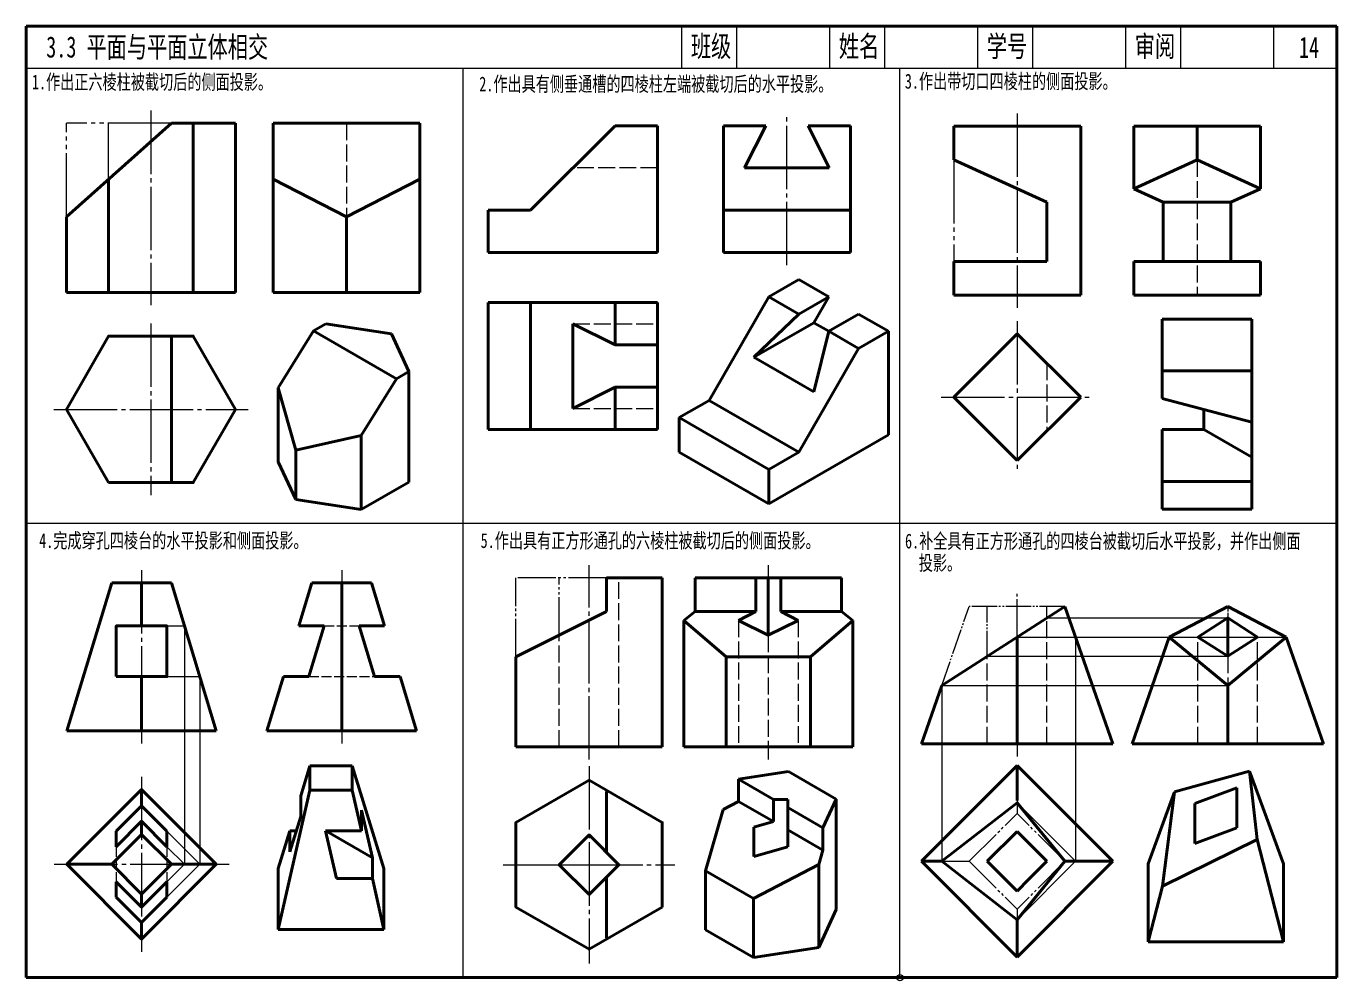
# Model space of a CAD drawing. Header units: millimetres. Extents: x 1821 to 3177, y 368 to 1466.
# Drawn here: x 2516.4 to 2826.4, y 1239.8 to 1465.6 of the extents above; entities that cross this region are included whole.
import ezdxf

# ---------------------------------------------------------------- set-up
doc = ezdxf.new("R2010")
doc.units = ezdxf.units.MM
doc.header["$PDMODE"] = 33
doc.header["$PDSIZE"] = 1.5
for name, pattern in [('myCENTER', [18, 15, -1, 1, -1]), ('myHIDDEN', [5, 4, -1]), ('myPHANTOM', [20, 15, -1, 1, -1, 1, -1])]:
    doc.linetypes.add(name, pattern=pattern)
for name, color, linetype, lineweight in [('中心线', 7, 'myCENTER', 25), ('双点画线', 7, 'myPHANTOM', 25), ('标题文字', 7, 'Continuous', 25), ('立体粗实线', 13, 'Continuous', 50), ('答案中心线', 1, 'myCENTER', 25), ('答案作图线1', 5, 'Continuous', 25), ('答案粗实线', 1, 'Continuous', 50), ('答案细实线', 1, 'Continuous', 25), ('答案虚线', 1, 'myHIDDEN', 25), ('粗实线', 7, 'Continuous', 50), ('细实线', 7, 'Continuous', 25), ('虚线', 7, 'myHIDDEN', 25)]:
    doc.layers.add(name, color=color, linetype=linetype, lineweight=lineweight)
doc.styles.add('标题汉字1-5号', font='', dxfattribs={"width": 0.7, "height": 5})
doc.styles.add('标题汉字2-3.5号', font='', dxfattribs={"width": 0.7, "height": 3.5})
doc.styles.get('标题汉字1-5号').set_extended_font_data('SimSun')
doc.styles.get('标题汉字2-3.5号').set_extended_font_data('SimSun')

msp = doc.modelspace()

# ---------------------------------------------------------------- linework, layer by layer
for p, q in [((2619.73, 1240.59), (2619.73, 1455.59)), ((2723.07, 1240.59), (2723.07, 1455.59)), ((2516.4, 1348.09), (2826.4, 1348.09))]:
    msp.add_line(p, q)
msp.add_point((2723.07, 1240.59))
at = {"layer": '中心线'}
for p, q in [((2545.9, 1445.63), (2545.9, 1399.63)), ((2696.34, 1409.06), (2696.34, 1445.06)), ((2750.82, 1444.96), (2750.82, 1398.96)), ((2545.9, 1395.29), (2545.9, 1354.65)), ((2750.82, 1395.87), (2750.82, 1359.87)), ((2732.82, 1377.87), (2768.82, 1377.87)), ((2522.9, 1374.97), (2568.9, 1374.97)), ((2543.69, 1336.97), (2543.69, 1295.97)), ((2591.02, 1336.97), (2591.02, 1295.97)), ((2649.54, 1292.13), (2649.54, 1338.13)), ((2750.78, 1295.88), (2750.78, 1292.88)), ((2649.54, 1290.6), (2649.54, 1243.96)), ((2543.69, 1288.07), (2543.69, 1246.71)), ((2523.01, 1267.39), (2564.37, 1267.39)), ((2629.22, 1267.28), (2669.86, 1267.28))]:
    msp.add_line(p, q, dxfattribs=at)
at = {"layer": '双点画线'}
for p, q in [((2525.9, 1420.53), (2525.9, 1442.63)), ((2550.73, 1442.63), (2525.9, 1442.63)), ((2535.9, 1429.43), (2535.9, 1442.63)), ((2735.82, 1433.96), (2735.82, 1409.96))]:
    msp.add_line(p, q, dxfattribs=at)
at = {"layer": '双点画线', "ltscale": 0.6}
for p, q in [((2632.22, 1316.46), (2632.22, 1335.13)), ((2653.66, 1335.13), (2632.22, 1335.13)), ((2642.47, 1321.56), (2642.47, 1335.13)), ((2750.78, 1321.11), (2750.78, 1331.38)), ((2750.78, 1285.61), (2750.78, 1279.4)), ((2739.46, 1268.09), (2750.78, 1279.4)), ((2762.09, 1268.09), (2750.78, 1279.4)), ((2731.52, 1268.09), (2739.46, 1268.09)), ((2739.46, 1268.09), (2750.78, 1256.77)), ((2762.09, 1268.09), (2750.78, 1256.77)), ((2750.78, 1256.77), (2750.78, 1249.39))]:
    msp.add_line(p, q, dxfattribs=at)
at = {"layer": '双点画线', "ltscale": 0.4, "extrusion": (0, 1, 2.22045e-16)}
msp.add_line((2732.95, 1309.66), (2739.46, 1328.38), dxfattribs=at)
at = {"layer": '双点画线', "ltscale": 0.4}
for p, q in [((2762.09, 1328.38), (2739.46, 1328.38)), ((2743.71, 1316.57), (2743.71, 1328.38)), ((2757.85, 1325.66), (2757.85, 1328.38))]:
    msp.add_line(p, q, dxfattribs=at)
at = {"layer": '立体粗实线', "extrusion": (0, 0.816497, 0.57735)}
for p, q in [((2699.13, 1405.68, -1046.94), (2692.06, 1401.59, -1046.94)), ((2699.13, 1405.68, -1046.94), (2706.21, 1401.59, -1046.94)), ((2692.06, 1401.59, -1046.94), (2677.92, 1377.1, -1046.94)), ((2699.13, 1397.51, -1046.94), (2692.06, 1401.59, -1046.94)), ((2706.21, 1401.59, -1046.94), (2699.13, 1397.51, -1046.94)), ((2706.21, 1401.59, -1046.94), (2702.67, 1395.47, -1046.94)), ((2584.39, 1393.55, -1046.94), (2587.31, 1395.24, -1046.94)), ((2587.31, 1395.24, -1046.94), (2602.77, 1392.85, -1046.94)), ((2688.53, 1387.31, -1046.94), (2699.13, 1397.51, -1046.94)), ((2702.67, 1395.47, -1046.94), (2688.53, 1387.31, -1046.94)), ((2702.67, 1395.47, -1046.94), (2706.21, 1393.43, -1046.94)), ((2713.28, 1397.51, -1046.94), (2706.21, 1393.43, -1046.94)), ((2713.28, 1397.51, -1046.94), (2720.35, 1393.43, -1046.94)), ((2785.08, 1396.3, -1046.94), (2806.29, 1396.3, -1046.94)), ((2785.08, 1384.06, -1046.94), (2785.08, 1396.3, -1046.94)), ((2806.29, 1396.3, -1046.94), (2806.29, 1384.06, -1046.94)), ((2584.39, 1393.55, -1046.94), (2576, 1380.08, -1046.94)), ((2603.98, 1382.23, -1046.94), (2584.39, 1393.55, -1046.94)), ((2602.77, 1392.85, -1046.94), (2606.91, 1383.92, -1046.94)), ((2706.21, 1393.43, -1046.94), (2702.67, 1379.14, -1046.94)), ((2713.28, 1389.35, -1046.94), (2706.21, 1393.43, -1046.94)), ((2720.35, 1393.43, -1046.94), (2713.28, 1389.35, -1046.94)), ((2720.35, 1368.93, -1046.94), (2720.35, 1393.43, -1046.94)), ((2699.13, 1364.85, -1046.94), (2713.28, 1389.35, -1046.94)), ((2702.67, 1379.14, -1046.94), (2688.53, 1387.31, -1046.94)), ((2606.91, 1383.92, -1046.94), (2603.98, 1382.23, -1046.94)), ((2606.91, 1357.79, -1046.94), (2606.91, 1383.92, -1046.94)), ((2785.08, 1377.52, -1046.94), (2785.08, 1384.06, -1046.94)), ((2806.29, 1384.06, -1046.94), (2785.08, 1384.06, -1046.94)), ((2806.29, 1371.96, -1046.94), (2806.29, 1384.06, -1046.94)), ((2576, 1362.58, -1046.94), (2576, 1380.08, -1046.94)), ((2576, 1380.08, -1046.94), (2580.14, 1365.34, -1046.94)), ((2595.6, 1368.77, -1046.94), (2603.98, 1382.23, -1046.94)), ((2677.92, 1377.1, -1046.94), (2670.85, 1373.02, -1046.94)), ((2699.13, 1364.85, -1046.94), (2677.92, 1377.1, -1046.94)), ((2806.29, 1371.96, -1046.94), (2785.08, 1377.52, -1046.94)), ((2794.98, 1374.93, -1046.94), (2794.98, 1370.18, -1046.94)), ((2670.85, 1364.85, -1046.94), (2670.85, 1373.02, -1046.94)), ((2670.85, 1373.02, -1046.94), (2692.06, 1360.77, -1046.94)), ((2806.29, 1363.64, -1046.94), (2806.29, 1371.96, -1046.94)), ((2580.14, 1365.34, -1046.94), (2595.6, 1368.77, -1046.94)), ((2595.6, 1351.26, -1046.94), (2595.6, 1368.77, -1046.94)), ((2720.35, 1368.93, -1046.94), (2692.06, 1352.6, -1046.94)), ((2785.08, 1370.18, -1046.94), (2785.08, 1357.93, -1046.94)), ((2794.98, 1370.18, -1046.94), (2785.08, 1370.18, -1046.94)), ((2794.98, 1370.18, -1046.94), (2806.29, 1363.64, -1046.94)), ((2580.14, 1353.65, -1046.94), (2580.14, 1365.34, -1046.94)), ((2692.06, 1352.6, -1046.94), (2670.85, 1364.85, -1046.94)), ((2692.06, 1360.77, -1046.94), (2699.13, 1364.85, -1046.94)), ((2576, 1362.58, -1046.94), (2580.14, 1353.65, -1046.94)), ((2806.29, 1357.93, -1046.94), (2806.29, 1363.64, -1046.94)), ((2692.06, 1360.77, -1046.94), (2692.06, 1352.6, -1046.94)), ((2785.08, 1351.4, -1046.94), (2785.08, 1357.93, -1046.94)), ((2785.08, 1357.93, -1046.94), (2806.29, 1357.93, -1046.94)), ((2806.29, 1351.4, -1046.94), (2806.29, 1357.93, -1046.94)), ((2595.6, 1351.26, -1046.94), (2606.91, 1357.79, -1046.94)), ((2580.14, 1353.65, -1046.94), (2595.6, 1351.26, -1046.94)), ((2806.29, 1351.4, -1046.94), (2785.08, 1351.4, -1046.94)), ((2581.34, 1283.58, -1046.94), (2583.52, 1290.65, -1046.94)), ((2583.52, 1284.88, -1046.94), (2583.52, 1290.65, -1046.94)), ((2583.52, 1290.65, -1046.94), (2593.52, 1290.65, -1046.94)), ((2593.52, 1290.65, -1046.94), (2593.52, 1284.88, -1046.94)), ((2601.02, 1266.4, -1046.94), (2593.52, 1290.65, -1046.94)), ((2684.9, 1287.49, -1046.94), (2696.68, 1289.32, -1046.94)), ((2684.9, 1287.49, -1046.94), (2684.9, 1282.27, -1046.94)), ((2693.2, 1282.7, -1046.94), (2684.9, 1287.49, -1046.94)), ((2696.68, 1289.32, -1046.94), (2707.99, 1282.78, -1046.94)), ((2805.79, 1289.41, -2093.89), (2788, 1284.51, -2093.89)), ((2805.79, 1289.41, -2093.89), (2813.79, 1267.5, -2093.89)), ((2807.58, 1273.21, -2093.89), (2805.79, 1289.41, -2093.89)), ((2576.02, 1251.97, -1046.94), (2583.52, 1284.88, -1046.94)), ((2581.34, 1283.58, -1046.94), (2581.34, 1278.68, -1046.94)), ((2593.52, 1284.88, -1046.94), (2583.52, 1284.88, -1046.94)), ((2593.52, 1284.88, -1046.94), (2595.71, 1275.28, -1046.94)), ((2788, 1284.51, -2093.89), (2781.79, 1267.5, -2093.89)), ((2788, 1284.51, -2093.89), (2785.18, 1262.23, -2093.89)), ((2792.79, 1281.75, -2093.89), (2802.79, 1285.46, -2093.89)), ((2802.79, 1285.46, -2093.89), (2802.79, 1275.97, -2093.89)), ((2681.23, 1280.36, -1046.94), (2677.09, 1265.81, -1046.94)), ((2684.9, 1282.27, -1046.94), (2681.23, 1280.36, -1046.94)), ((2693.2, 1277.48, -1046.94), (2684.9, 1282.27, -1046.94)), ((2693.2, 1282.7, -1046.94), (2696.54, 1282.7, -1046.94)), ((2693.2, 1277.48, -1046.94), (2693.2, 1282.7, -1046.94)), ((2696.54, 1282.7, -1046.94), (2696.54, 1280.78, -1046.94)), ((2696.54, 1280.78, -1046.94), (2696.54, 1275.55, -1046.94)), ((2704.84, 1275.98, -1046.94), (2696.54, 1280.78, -1046.94)), ((2707.99, 1282.78, -1046.94), (2704.84, 1275.98, -1046.94)), ((2707.99, 1256.66, -1046.94), (2707.99, 1282.78, -1046.94)), ((2792.79, 1272.27, -2093.89), (2792.79, 1281.75, -2093.89)), ((2581.34, 1278.68, -1046.94), (2578.76, 1270.37, -1046.94)), ((2595.71, 1280.18, -1046.94), (2598.28, 1268.9, -1046.94)), ((2595.71, 1275.28, -1046.94), (2595.71, 1280.18, -1046.94)), ((2688.54, 1276.14, -1046.94), (2693.2, 1277.48, -1046.94)), ((2576.02, 1266.4, -1046.94), (2578.76, 1275.27, -1046.94)), ((2578.76, 1270.37, -1046.94), (2578.76, 1275.27, -1046.94)), ((2578.76, 1275.27, -1046.94), (2580.28, 1275.27, -1046.94)), ((2587.22, 1275.28, -1046.94), (2595.71, 1275.28, -1046.94)), ((2589.8, 1264, -1046.94), (2587.22, 1275.28, -1046.94)), ((2587.23, 1275.27, -1046.94), (2587.25, 1275.27, -1046.94)), ((2587.25, 1275.27, -1046.94), (2587.25, 1275.28, -1046.94)), ((2587.25, 1275.27, -1046.94), (2598.28, 1268.9, -1046.94)), ((2688.54, 1269.22, -1046.94), (2688.54, 1276.14, -1046.94)), ((2696.54, 1275.55, -1046.94), (2696.54, 1271.52, -1046.94)), ((2704.84, 1270.76, -1046.94), (2696.54, 1275.55, -1046.94)), ((2704.84, 1270.76, -1046.94), (2704.84, 1275.98, -1046.94)), ((2802.79, 1275.97, -2093.89), (2792.79, 1272.27, -2093.89)), ((2696.54, 1271.52, -1046.94), (2688.54, 1269.22, -1046.94)), ((2785.18, 1262.23, -2093.89), (2807.58, 1273.21, -2093.89)), ((2807.58, 1273.21, -2093.89), (2813.79, 1249.02, -2093.89)), ((2598.28, 1268.9, -1046.94), (2598.28, 1264, -1046.94)), ((2703.85, 1267.3, -1046.94), (2704.84, 1270.76, -1046.94)), ((2576.02, 1266.4, -1046.94), (2576.02, 1251.97, -1046.94)), ((2601.02, 1251.97, -1046.94), (2601.02, 1266.4, -1046.94)), ((2677.09, 1251.87, -1046.94), (2677.09, 1265.81, -1046.94)), ((2677.09, 1265.81, -1046.94), (2688.4, 1259.28, -1046.94)), ((2688.4, 1259.28, -1046.94), (2703.85, 1267.3, -1046.94)), ((2703.85, 1247.73, -1046.94), (2703.85, 1267.3, -1046.94)), ((2781.79, 1267.5, -2093.89), (2781.79, 1249.02, -2093.89)), ((2813.79, 1249.02, -2093.89), (2813.79, 1267.5, -2093.89)), ((2598.28, 1264, -1046.94), (2589.8, 1264, -1046.94)), ((2598.28, 1264, -1046.94), (2601.02, 1251.97, -1046.94)), ((2781.79, 1249.02, -2093.89), (2785.18, 1262.23, -2093.89)), ((2688.4, 1245.34, -1046.94), (2688.4, 1259.28, -1046.94)), ((2703.85, 1247.73, -1046.94), (2707.99, 1256.66, -1046.94)), ((2601.02, 1251.97, -1046.94), (2576.02, 1251.97, -1046.94)), ((2677.09, 1251.87, -1046.94), (2688.4, 1245.34, -1046.94)), ((2688.4, 1245.34, -1046.94), (2703.85, 1247.73, -1046.94)), ((2781.79, 1249.02, -2093.89), (2813.79, 1249.02, -2093.89))]:
    msp.add_line(p, q, dxfattribs=at)
at = {"layer": '答案中心线'}
for p, q in [((2691.93, 1338.13), (2691.93, 1335.13)), ((2691.93, 1295.13), (2691.93, 1292.13))]:
    msp.add_line(p, q, dxfattribs=at)
at = {"layer": '答案作图线1'}
for p, q in [((2549.69, 1275.19), (2557.49, 1267.39)), ((2549.69, 1271.55), (2553.85, 1267.39)), ((2549.69, 1263.22), (2553.85, 1267.39)), ((2549.69, 1259.59), (2557.49, 1267.39))]:
    msp.add_line(p, q, dxfattribs=at)
at = {"layer": '答案粗实线'}
for p, q in [((2574.85, 1442.63), (2574.85, 1402.63)), ((2609.49, 1442.63), (2574.85, 1442.63)), ((2609.49, 1402.63), (2609.49, 1442.63)), ((2778.37, 1427.14), (2778.37, 1441.96)), ((2778.37, 1441.96), (2808.37, 1441.96)), ((2793.37, 1441.96), (2793.37, 1433.96)), ((2808.37, 1441.96), (2808.37, 1427.14)), ((2793.37, 1433.96), (2778.37, 1427.14)), ((2793.37, 1433.96), (2808.37, 1427.14)), ((2574.85, 1429.43), (2592.17, 1420.53)), ((2592.17, 1420.53), (2609.49, 1429.43)), ((2778.37, 1427.14), (2785.37, 1423.96)), ((2808.37, 1427.14), (2801.37, 1423.96)), ((2785.37, 1423.96), (2785.37, 1409.96)), ((2785.37, 1423.96), (2801.37, 1423.96)), ((2801.37, 1423.96), (2801.37, 1409.96)), ((2592.17, 1420.53), (2592.17, 1402.63)), ((2778.37, 1409.96), (2808.37, 1409.96)), ((2778.37, 1409.96), (2778.37, 1401.96)), ((2808.37, 1401.96), (2808.37, 1409.96)), ((2574.85, 1402.63), (2609.49, 1402.63)), ((2778.37, 1401.96), (2808.37, 1401.96)), ((2625.7, 1370.21), (2625.7, 1400.21)), ((2625.7, 1400.21), (2655.7, 1400.21)), ((2635.7, 1400.21), (2635.7, 1370.21)), ((2655.7, 1390.21), (2655.7, 1400.21)), ((2655.7, 1400.21), (2665.7, 1400.21)), ((2665.7, 1400.21), (2665.7, 1370.21)), ((2645.7, 1395.21), (2645.7, 1375.21)), ((2645.7, 1395.21), (2655.7, 1390.21)), ((2655.7, 1390.21), (2665.7, 1390.21)), ((2645.7, 1375.21), (2655.7, 1380.21)), ((2655.7, 1380.21), (2665.7, 1380.21)), ((2655.7, 1380.21), (2655.7, 1370.21)), ((2655.7, 1370.21), (2625.7, 1370.21)), ((2665.7, 1370.21), (2655.7, 1370.21)), ((2580.86, 1323.76), (2583.95, 1333.97)), ((2583.95, 1333.97), (2598.09, 1333.97)), ((2591.02, 1333.97), (2591.02, 1298.97)), ((2601.18, 1323.76), (2598.09, 1333.97)), ((2674.61, 1335.13), (2674.61, 1327.13)), ((2709.25, 1335.13), (2674.61, 1335.13)), ((2688.98, 1335.13), (2688.98, 1327.13)), ((2691.93, 1335.13), (2691.93, 1321.56)), ((2694.88, 1335.13), (2694.88, 1327.13)), ((2709.25, 1327.13), (2709.25, 1335.13)), ((2674.61, 1327.13), (2671.93, 1325.08)), ((2674.61, 1327.13), (2688.98, 1327.13)), ((2688.98, 1327.13), (2684.86, 1325.08)), ((2694.88, 1327.13), (2709.25, 1327.13)), ((2699, 1325.08), (2694.88, 1327.13)), ((2711.93, 1325.08), (2709.25, 1327.13)), ((2800.6, 1328.38), (2786.76, 1321.11)), ((2814.44, 1321.11), (2800.6, 1328.38)), ((2586.86, 1323.76), (2580.86, 1323.76)), ((2586.86, 1323.76), (2583.22, 1311.76)), ((2595.18, 1323.76), (2598.82, 1311.76)), ((2595.18, 1323.76), (2601.18, 1323.76)), ((2671.93, 1325.08), (2681.93, 1316.46)), ((2671.93, 1325.08), (2671.93, 1295.13)), ((2684.86, 1325.08), (2691.93, 1321.56)), ((2691.93, 1321.56), (2699, 1325.08)), ((2701.93, 1316.46), (2711.93, 1325.08)), ((2711.93, 1295.13), (2711.93, 1325.08)), ((2800.6, 1325.66), (2793.53, 1321.11)), ((2807.67, 1321.11), (2800.6, 1325.66)), ((2786.76, 1321.11), (2800.6, 1309.66)), ((2793.53, 1321.11), (2800.6, 1316.57)), ((2800.6, 1309.66), (2814.44, 1321.11)), ((2800.6, 1316.57), (2807.67, 1321.11)), ((2681.93, 1316.46), (2701.93, 1316.46)), ((2681.93, 1316.46), (2681.93, 1295.13)), ((2701.93, 1316.46), (2701.93, 1295.13)), ((2573.34, 1298.97), (2577.22, 1311.76)), ((2583.22, 1311.76), (2577.22, 1311.76)), ((2598.82, 1311.76), (2604.82, 1311.76)), ((2608.7, 1298.97), (2604.82, 1311.76)), ((2573.34, 1298.97), (2608.7, 1298.97)), ((2671.93, 1295.13), (2711.93, 1295.13)), ((2543.69, 1281.19), (2543.69, 1285.07)), ((2750.78, 1285.61), (2750.78, 1282.51)), ((2543.69, 1281.19), (2537.69, 1275.19)), ((2543.69, 1281.19), (2549.69, 1275.19)), ((2750.78, 1281.93), (2732.95, 1268.09)), ((2762.09, 1268.09), (2750.78, 1281.93)), ((2543.69, 1277.55), (2537.69, 1271.55)), ((2543.69, 1277.55), (2549.69, 1271.55)), ((2543.69, 1274.46), (2543.69, 1277.55)), ((2537.69, 1275.19), (2537.69, 1271.55)), ((2549.69, 1275.19), (2549.69, 1271.55)), ((2731.52, 1268.09), (2732.95, 1268.09)), ((2732.95, 1268.09), (2750.78, 1254.25)), ((2750.78, 1254.25), (2762.09, 1268.09)), ((2536.62, 1267.39), (2526.01, 1267.39)), ((2550.76, 1267.39), (2561.37, 1267.39)), ((2543.69, 1257.22), (2537.69, 1263.22)), ((2537.69, 1263.22), (2537.69, 1259.59)), ((2543.69, 1257.22), (2549.69, 1263.22)), ((2549.69, 1263.22), (2549.69, 1259.59)), ((2543.69, 1253.59), (2537.69, 1259.59)), ((2543.69, 1260.32), (2543.69, 1257.22)), ((2543.69, 1253.59), (2549.69, 1259.59)), ((2543.69, 1253.59), (2543.69, 1249.71)), ((2750.78, 1249.39), (2750.78, 1254.25))]:
    msp.add_line(p, q, dxfattribs=at)
at = {"layer": '答案粗实线', "extrusion": (0, 1, 2.22045e-16)}
for p, q in [((2800.6, 1325.66), (2800.6, 1316.57)), ((2777.97, 1295.88), (2786.76, 1321.11)), ((2814.44, 1321.11), (2823.23, 1295.88)), ((2800.6, 1309.66), (2800.6, 1295.88)), ((2777.97, 1295.88), (2800.6, 1295.88)), ((2800.6, 1295.88), (2823.23, 1295.88))]:
    msp.add_line(p, q, dxfattribs=at)
at = {"layer": '答案粗实线', "ltscale": 0.6}
msp.add_line((2800.6, 1321.11), (2800.6, 1325.66), dxfattribs=at)
at = {"layer": '答案细实线'}
for p, q in [((2574.85, 1442.63), (2609.49, 1442.63)), ((2574.85, 1442.63), (2574.85, 1402.63)), ((2609.49, 1442.63), (2609.49, 1402.63)), ((2778.37, 1441.96), (2808.37, 1441.96)), ((2574.85, 1402.63), (2609.49, 1402.63)), ((2778.37, 1401.96), (2808.37, 1401.96)), ((2625.7, 1400.21), (2625.7, 1370.21)), ((2625.7, 1400.21), (2665.7, 1400.21)), ((2665.7, 1400.21), (2665.7, 1370.21)), ((2625.7, 1370.21), (2665.7, 1370.21)), ((2549.69, 1323.76), (2553.85, 1323.76)), ((2553.85, 1323.76), (2553.85, 1267.39)), ((2757.85, 1325.66), (2800.6, 1325.66)), ((2750.78, 1321.11), (2814.44, 1321.11)), ((2764.62, 1321.11), (2764.62, 1268.09)), ((2743.71, 1316.57), (2800.6, 1316.57)), ((2549.69, 1311.76), (2557.49, 1311.76)), ((2557.49, 1311.76), (2557.49, 1267.39)), ((2732.95, 1309.66), (2732.95, 1268.09)), ((2732.95, 1309.66), (2800.6, 1309.66)), ((2671.93, 1295.13), (2711.93, 1295.13))]:
    msp.add_line(p, q, dxfattribs=at)
at = {"layer": '答案细实线', "ltscale": 0.6}
for q in [(2750.78, 1281.93), (2750.78, 1254.25)]:
    msp.add_line((2764.62, 1268.09), q, dxfattribs=at)
at = {"layer": '答案虚线'}
for p, q in [((2592.17, 1442.63), (2592.17, 1420.53)), ((2793.37, 1433.96), (2793.37, 1401.96)), ((2645.7, 1395.21), (2665.7, 1395.21)), ((2645.7, 1375.21), (2665.7, 1375.21)), ((2684.86, 1325.08), (2684.86, 1295.13)), ((2699, 1325.08), (2699, 1295.13)), ((2691.93, 1321.56), (2691.93, 1295.13))]:
    msp.add_line(p, q, dxfattribs=at)
at = {"layer": '答案虚线', "ltscale": 0.3, "extrusion": (0, 1, 2.22045e-16)}
msp.add_line((2800.6, 1328.38), (2800.6, 1325.66), dxfattribs=at)
at = {"layer": '答案虚线', "ltscale": 0.6}
for p, q in [((2586.86, 1323.76), (2595.18, 1323.76)), ((2583.22, 1311.76), (2598.82, 1311.76)), ((2537.69, 1271.55), (2537.69, 1263.22)), ((2549.69, 1271.55), (2549.69, 1263.22))]:
    msp.add_line(p, q, dxfattribs=at)
at = {"layer": '答案虚线', "extrusion": (0, 1, 2.22045e-16)}
for p, q in [((2793.53, 1295.88), (2793.53, 1321.11)), ((2800.6, 1316.57), (2800.6, 1309.66))]:
    msp.add_line(p, q, dxfattribs=at)
at = {"layer": '答案虚线', "extrusion": (-6.99611e-15, 1, 2.22045e-16)}
msp.add_line((2807.67, 1295.88), (2807.67, 1321.11), dxfattribs=at)
at = {"layer": '粗实线'}
for p, q in [((2516.4, 1465.59), (2516.4, 1240.59)), ((2826.4, 1465.59), (2516.4, 1465.59)), ((2826.4, 1240.59), (2826.4, 1465.59)), ((2550.73, 1442.63), (2525.9, 1420.53)), ((2550.73, 1442.63), (2565.9, 1442.63)), ((2555.9, 1442.63), (2555.9, 1402.63)), ((2565.9, 1442.63), (2565.9, 1402.63)), ((2635.7, 1422.06), (2655.7, 1442.06)), ((2665.7, 1442.06), (2655.7, 1442.06)), ((2665.7, 1412.06), (2665.7, 1442.06)), ((2681.34, 1412.06), (2681.34, 1442.06)), ((2681.34, 1442.06), (2691.34, 1442.06)), ((2691.34, 1442.06), (2686.34, 1432.06)), ((2706.34, 1432.06), (2701.34, 1442.06)), ((2701.34, 1442.06), (2711.34, 1442.06)), ((2711.34, 1412.06), (2711.34, 1442.06)), ((2765.82, 1441.96), (2735.82, 1441.96)), ((2735.82, 1441.96), (2735.82, 1433.96)), ((2765.82, 1401.96), (2765.82, 1441.96)), ((2735.82, 1433.96), (2757.82, 1423.96)), ((2535.9, 1429.43), (2535.9, 1402.63)), ((2686.34, 1432.06), (2706.34, 1432.06)), ((2757.82, 1423.96), (2757.82, 1409.96)), ((2525.9, 1420.53), (2525.9, 1402.63)), ((2625.7, 1422.06), (2625.7, 1412.06)), ((2625.7, 1422.06), (2635.7, 1422.06)), ((2681.34, 1422.06), (2711.34, 1422.06)), ((2625.7, 1412.06), (2665.7, 1412.06)), ((2681.34, 1412.06), (2711.34, 1412.06)), ((2757.82, 1409.96), (2735.82, 1409.96)), ((2735.82, 1401.96), (2735.82, 1409.96)), ((2525.9, 1402.63), (2565.9, 1402.63)), ((2735.82, 1401.96), (2765.82, 1401.96)), ((2550.73, 1392.29), (2550.73, 1357.65)), ((2750.82, 1392.87), (2735.82, 1377.87)), ((2750.82, 1392.87), (2765.82, 1377.87)), ((2750.82, 1362.87), (2735.82, 1377.87)), ((2750.82, 1362.87), (2765.82, 1377.87)), ((2526.01, 1298.97), (2536.62, 1333.97)), ((2536.62, 1333.97), (2550.76, 1333.97)), ((2543.69, 1333.97), (2543.69, 1323.76)), ((2561.37, 1298.97), (2550.76, 1333.97)), ((2653.66, 1335.13), (2666.86, 1335.13)), ((2653.66, 1327.13), (2653.66, 1335.13)), ((2666.86, 1295.13), (2666.86, 1335.13)), ((2632.22, 1316.46), (2653.66, 1327.13)), ((2632.22, 1295.13), (2632.22, 1316.46)), ((2543.69, 1311.76), (2543.69, 1298.97)), ((2526.01, 1298.97), (2561.37, 1298.97)), ((2632.22, 1295.13), (2666.86, 1295.13)), ((2750.78, 1290.72), (2728.15, 1268.09)), ((2750.78, 1285.61), (2750.78, 1290.72)), ((2773.41, 1268.09), (2750.78, 1290.72)), ((2543.69, 1285.07), (2526.01, 1267.39)), ((2543.69, 1285.07), (2561.37, 1267.39)), ((2653.66, 1284.6), (2653.66, 1270.23)), ((2543.69, 1274.46), (2536.62, 1267.39)), ((2543.69, 1274.46), (2550.76, 1267.39)), ((2743.71, 1268.09), (2750.78, 1275.16)), ((2750.78, 1275.16), (2753.59, 1272.35)), ((2753.59, 1272.35), (2757.85, 1268.09)), ((2728.15, 1268.09), (2731.52, 1268.09)), ((2728.15, 1268.09), (2750.78, 1245.46)), ((2750.78, 1261.02), (2743.71, 1268.09)), ((2750.78, 1245.46), (2773.41, 1268.09)), ((2757.85, 1268.09), (2753.59, 1263.83)), ((2762.09, 1268.09), (2773.41, 1268.09)), ((2543.69, 1249.71), (2526.01, 1267.39)), ((2543.69, 1260.32), (2536.62, 1267.39)), ((2543.69, 1249.71), (2561.37, 1267.39)), ((2543.69, 1260.32), (2550.76, 1267.39)), ((2653.66, 1264.33), (2653.66, 1249.96)), ((2753.59, 1263.83), (2750.78, 1261.02)), ((2750.78, 1249.39), (2750.78, 1245.46)), ((2516.4, 1240.59), (2826.4, 1240.59))]:
    msp.add_line(p, q, dxfattribs=at)
at = {"layer": '粗实线', "extrusion": (0, 1, 2.22045e-16)}
for p, q in [((2732.95, 1309.66), (2762.09, 1328.38)), ((2762.09, 1328.38), (2773.41, 1295.88)), ((2750.78, 1321.11), (2750.78, 1295.88)), ((2728.15, 1295.88), (2732.95, 1309.66)), ((2728.15, 1295.88), (2750.78, 1295.88)), ((2750.78, 1295.88), (2773.41, 1295.88))]:
    msp.add_line(p, q, dxfattribs=at)
at = {"layer": '粗实线'}
for points in [[(2535.9, 1357.65), (2555.9, 1357.65), (2565.9, 1374.97), (2555.9, 1392.29), (2535.9, 1392.29), (2525.9, 1374.97)], [(2537.69, 1311.76), (2549.69, 1311.76), (2549.69, 1323.76), (2537.69, 1323.76)], [(2666.86, 1257.28), (2666.86, 1277.28), (2649.54, 1287.28), (2632.22, 1277.28), (2632.22, 1257.28), (2649.54, 1247.28)], [(2649.54, 1260.21), (2656.61, 1267.28), (2649.54, 1274.35), (2642.47, 1267.28)]]:
    msp.add_lwpolyline(points, close=True, dxfattribs=at)
at = {"layer": '细实线'}
for p, q in [((2671.4, 1465.59), (2671.4, 1455.59)), ((2684.4, 1465.59), (2684.4, 1455.59)), ((2706.4, 1465.59), (2706.4, 1455.59)), ((2719.4, 1465.59), (2719.4, 1455.59)), ((2741.4, 1465.59), (2741.4, 1455.59)), ((2754.4, 1465.59), (2754.4, 1455.59)), ((2776.4, 1465.59), (2776.4, 1455.59)), ((2789.4, 1465.59), (2789.4, 1455.59)), ((2811.4, 1465.59), (2811.4, 1455.59)), ((2826.4, 1455.59), (2516.4, 1455.59)), ((2642.47, 1267.28), (2656.61, 1267.28))]:
    msp.add_line(p, q, dxfattribs=at)
at = {"layer": '虚线'}
for p, q in [((2665.7, 1432.06), (2645.7, 1432.06)), ((2757.82, 1385.87), (2757.82, 1369.87)), ((2656.61, 1295.13), (2656.61, 1335.13)), ((2642.47, 1295.13), (2642.47, 1321.56))]:
    msp.add_line(p, q, dxfattribs=at)
at = {"layer": '虚线', "extrusion": (0, 1, 2.22045e-16)}
for p, q in [((2757.85, 1295.88), (2757.85, 1325.66)), ((2743.71, 1295.88), (2743.71, 1316.57))]:
    msp.add_line(p, q, dxfattribs=at)

# ---------------------------------------------------------------- texts
at = {"layer": '标题文字', "width": 0.7}
for s, height, style, p in [('3.3 平面与平面立体相交', 5, '标题汉字1-5号', (2521.13, 1458.18)), ('班级', 5, '标题汉字1-5号', (2673.62, 1458.35)), ('姓名', 5, '标题汉字1-5号', (2708.62, 1458.35)), ('学号', 5, '标题汉字1-5号', (2743.62, 1458.35)), ('审阅', 5, '标题汉字1-5号', (2778.62, 1458.35)), ('14', 5, '标题汉字1-5号', (2817.46, 1458.08)), ('1.作出正六棱柱被截切后的侧面投影。', 3.5, '标题汉字2-3.5号', (2517.76, 1450.66)), ('2.作出具有侧垂通槽的四棱柱左端被截切后的水平投影。', 3.5, '标题汉字2-3.5号', (2623.57, 1450.18)), ('3.作出带切口四棱柱的侧面投影。', 3.5, '标题汉字2-3.5号', (2724.23, 1450.83)), ('4.完成穿孔四棱台的水平投影和侧面投影。', 3.5, '标题汉字2-3.5号', (2519.47, 1342.2)), ('5.作出具有正方形通孔的六棱柱被截切后的侧面投影。', 3.5, '标题汉字2-3.5号', (2623.89, 1342.2)), ('6.补全具有正方形通孔的四棱台被截切后水平投影，并作出侧面', 3.5, '标题汉字2-3.5号', (2724.27, 1342.09)), ('投影。', 3.5, '标题汉字2-3.5号', (2727.53, 1336.91))]:
    msp.add_text(s, height=height, dxfattribs=dict(at, style=style)).set_placement(p)

doc.saveas('drawing.dxf')
